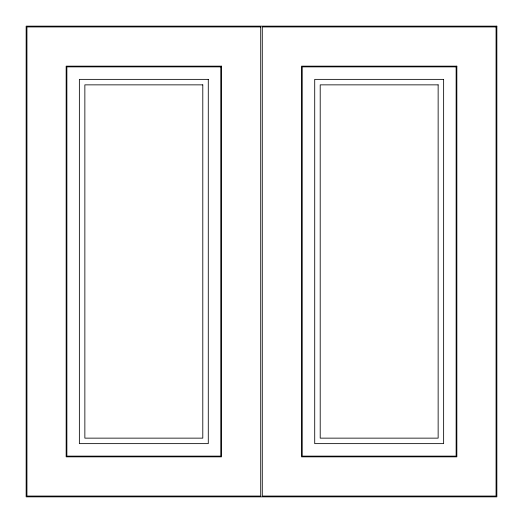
<?xml version="1.0" encoding="UTF-8"?>
<svg xmlns="http://www.w3.org/2000/svg" width="523" height="523" viewBox="0 0 523 523"><rect width="100%" height="100%" fill="white"/><g stroke="black" fill="none" stroke-linecap="round" stroke-linejoin="round"><path stroke-width="0.78" d="M496.85 26.15L26.15 26.15L26.15 496.85L496.85 496.85L496.85 26.15M260.716 26.935L26.935 26.935L26.935 496.065L260.716 496.065L260.716 26.935M496.065 26.935L262.285 26.935L262.285 496.065L496.065 496.065L496.065 26.935M221.491 66.16L66.16 66.16L66.16 456.841L221.491 456.841L221.491 66.16M456.841 66.16L301.51 66.16L301.51 456.841L456.841 456.841L456.841 66.16M220.784 66.866L66.866 66.866L66.866 456.134L220.784 456.134L220.784 66.866M456.134 66.866L302.216 66.866L302.216 456.134L456.134 456.134L456.134 66.866M208.285 79.365L79.365 79.365L79.365 443.635L208.285 443.635L208.285 79.365M443.635 79.365L314.715 79.365L314.715 443.635L443.635 443.635L443.635 79.365M202.793 84.857L84.857 84.857L84.857 438.143L202.793 438.143L202.793 84.857M438.143 84.857L320.207 84.857L320.207 438.143L438.143 438.143L438.143 84.857"/></g></svg>
